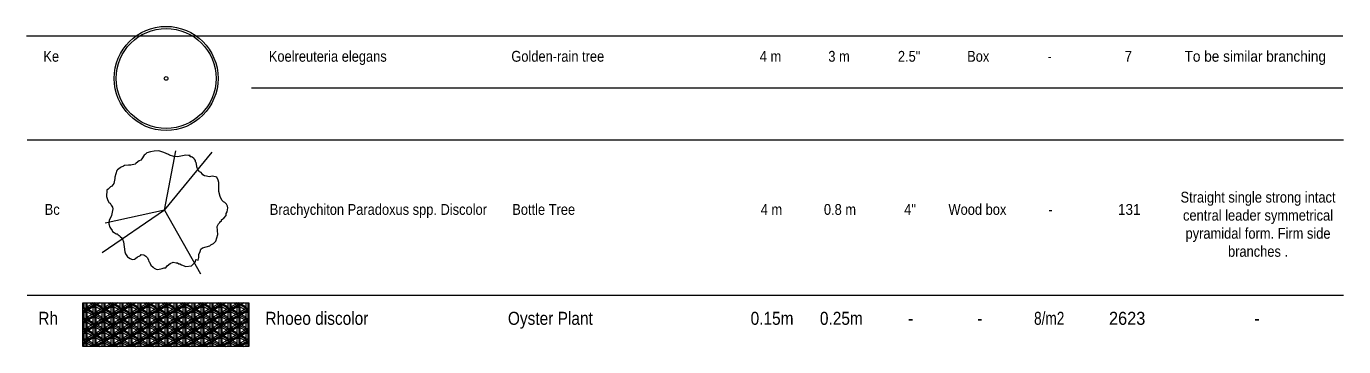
# Model space of a CAD drawing. Extents: x -2743 to -1606, y 314 to 679.
# Drawn here: x -1681.8 to -1605.7, y 610.6 to 629 of the extents above; entities that cross this region are included whole.
import ezdxf
from ezdxf.enums import TextEntityAlignment as Align

# ---------------------------------------------------------------- set-up
doc = ezdxf.new("R2010")
doc.units = 0
doc.header["$MEASUREMENT"] = 0
for name, color, linetype in [('Brachychiton acerifolius', 3, 'Continuous'), ('L-PLNT-TAB', 1, 'Continuous'), ('L-PLNT-trunk', 8, 'Continuous'), ('L-PLNT-txt', 54, 'Continuous'), ('LA-GNRL-Design Text', 3, 'Continuous'), ('LA-GNRL-TABLE-LINES', 202, 'Continuous'), ('LA-PLANT-TREE-Koelreuteria elegans', 2, 'Continuous'), ('LA-PLNT-DESIGN TEXT', 63, 'Continuous'), ('Rheo -HA', 109, 'Continuous'), ('Rheo-BO', 92, 'Continuous')]:
    doc.layers.add(name, color=color, linetype=linetype)
doc.styles.add('PLNT-LEG', font='arial.ttf', dxfattribs={"width": 0.85})

# ---------------------------------------------------------------- blocks, each defined once
blk = doc.blocks.new('PL-TAB')
at = {"style": 'PLNT-LEG'}
for tag, width, p in [('ABRV.', 0.85, (1.439, 0)), ('SYMBOL', 0.85, (7.527, 0)), ('HEIGHT', 0.85, (42.963, 0)), ('SPREAD', 0.85, (46.921, 0)), ('CALIBER', 0.85, (50.966, 0)), ('ROOTS', 0.85, (54.958, 0)), ('SPACING', 0.75, (59.078, 0)), ('QUANTITY', 0.9, (63.622, 0)), ('REMARKS', 0.9, (69.211, 0))]:
    blk.add_attdef(tag, text='', height=0.625, dxfattribs=dict(at, width=width)).set_placement(p, align=Align.CENTER)
at = {"style": 'PLNT-LEG', "width": 0.85}
for tag, p in [('BOTANICAL-NAME', (14, 0)), ('COMMON-NAME', (28, 0))]:
    blk.add_attdef(tag, p, '', height=0.625, dxfattribs=at)
blk = doc.blocks.new('ke')
for radius in [3, 2.882]:
    blk.add_circle((0, 0), radius)
at = {"layer": 'L-PLNT-trunk'}
blk.add_circle((0, 0), 0.107, dxfattribs=at)
blk = doc.blocks.new('Brachychiton acerifolius')
at = {"layer": 'Brachychiton acerifolius'}
for p, q in [((-1.185, 3.169), (-1.323, 2.951)), ((-1.13, 3.207), (-1.185, 3.169)), ((-1.025, 3.305), (-1.13, 3.207)), ((-0.806, 3.358), (-1.025, 3.305)), ((-0.612, 3.398), (-0.806, 3.358)), ((-0.334, 3.41), (-0.612, 3.398)), ((-0.044, 3.325), (-0.334, 3.41)), ((0.233, 3.212), (-0.044, 3.325)), ((0, 0), (0.647, 3.425)), ((0, 0), (2.753, 3.332)), ((0.286, 3.17), (0.221, 3.214)), ((0.532, 3.086), (0.286, 3.17)), ((0.74, 3.074), (0.532, 3.086)), ((1.221, 3.169), (0.74, 3.074)), ((1.385, 3.152), (1.221, 3.169)), ((1.467, 3.14), (1.385, 3.152)), ((1.478, 3.08), (1.467, 3.14)), ((1.549, 3.079), (1.478, 3.08)), ((1.598, 3.052), (1.549, 3.079)), ((1.696, 2.969), (1.598, 3.052)), ((-2.722, 2.321), (-2.766, 2.278)), ((-2.562, 2.44), (-2.722, 2.321)), ((-2.507, 2.478), (-2.562, 2.44)), ((-2.37, 2.537), (-2.507, 2.478)), ((-2.31, 2.564), (-2.37, 2.537)), ((-2.091, 2.585), (-2.31, 2.564)), ((-1.943, 2.584), (-2.091, 2.585)), ((-1.708, 2.642), (-1.943, 2.584)), ((-1.653, 2.691), (-1.708, 2.642)), ((-1.543, 2.778), (-1.653, 2.691)), ((-1.466, 2.832), (-1.543, 2.778)), ((-1.383, 2.881), (-1.466, 2.832)), ((-1.323, 2.951), (-1.383, 2.881)), ((1.723, 2.941), (1.696, 2.969)), ((1.777, 2.865), (1.723, 2.941)), ((1.777, 2.777), (1.777, 2.865)), ((1.815, 2.739), (1.777, 2.777)), ((1.884, 2.426), (1.815, 2.739)), ((1.965, 2.382), (1.884, 2.426)), ((1.937, 2.3), (1.965, 2.382)), ((1.992, 2.245), (1.937, 2.3)), ((-2.935, 1.53), (-2.99, 1.459)), ((-2.867, 1.814), (-2.935, 1.53)), ((-2.766, 2.278), (-2.867, 1.907)), ((-2.867, 1.907), (-2.867, 1.814)), ((1.981, 2.218), (1.992, 2.245)), ((2.101, 2.173), (1.981, 2.218)), ((2.171, 2.096), (2.101, 2.173)), ((2.209, 2.025), (2.171, 2.096)), ((2.302, 1.986), (2.209, 2.025)), ((2.416, 1.958), (2.302, 1.986)), ((2.58, 1.924), (2.416, 1.958)), ((2.755, 1.95), (2.58, 1.924)), ((3.012, 1.894), (2.755, 1.95)), ((3.093, 1.718), (3.012, 1.894)), ((3.136, 1.598), (3.093, 1.718)), ((3.121, 1.078), (3.136, 1.598)), ((-3.331, 1.144), (-3.35, 0.794)), ((-3.35, 0.794), (-3.28, 0.559)), ((-3.254, 1.215), (-3.331, 1.144)), ((-3.117, 1.334), (-3.254, 1.215)), ((-3.045, 1.388), (-3.117, 1.334)), ((-2.99, 1.459), (-3.045, 1.388)), ((3.201, 0.777), (3.121, 1.078)), ((3.309, 0.579), (3.201, 0.777)), ((0, 0), (-3.605, -2.469)), ((0, 0), (-3.437, -0.756)), ((-3.28, 0.559), (-3.205, 0.41)), ((-3.205, 0.41), (-3.145, 0.394)), ((-3.145, 0.394), (-3.08, 0.284)), ((-3.08, 0.284), (-3.015, 0.163)), ((-2.988, 0.065), (-3.068, -0.318)), ((-3.015, 0.163), (-2.988, 0.065)), ((0, 0), (2.081, -3.677)), ((3.401, 0.469), (3.309, 0.579)), ((3.483, 0.441), (3.401, 0.469)), ((3.564, 0.337), (3.483, 0.441)), ((3.635, 0.227), (3.564, 0.337)), ((3.605, -0.09), (3.656, 0.139)), ((3.656, 0.139), (3.635, 0.227)), ((-3.206, -0.579), (-3.224, -0.798)), ((-3.112, -0.399), (-3.206, -0.579)), ((-3.068, -0.318), (-3.112, -0.399)), ((3.103, -0.797), (3.185, -0.705)), ((3.185, -0.705), (3.219, -0.651)), ((3.219, -0.651), (3.284, -0.635)), ((3.284, -0.635), (3.285, -0.563)), ((3.285, -0.563), (3.356, -0.509)), ((3.356, -0.509), (3.422, -0.461)), ((3.422, -0.461), (3.56, -0.308)), ((3.56, -0.308), (3.561, -0.188)), ((3.561, -0.188), (3.605, -0.09)), ((-3.224, -0.798), (-3.16, -0.99)), ((-3.16, -0.99), (-3.116, -1.039)), ((-3.116, -1.039), (-3.035, -1.176)), ((-3.035, -1.176), (-3.008, -1.231)), ((-3.008, -1.231), (-2.91, -1.292)), ((-2.91, -1.292), (-2.807, -1.359)), ((-2.807, -1.359), (-2.747, -1.375)), ((-2.747, -1.375), (-2.682, -1.43)), ((-2.682, -1.43), (-2.627, -1.469)), ((-2.627, -1.469), (-2.562, -1.513)), ((-2.562, -1.513), (-2.453, -1.618)), ((2.965, -1.792), (3.071, -1.415)), ((3.025, -0.95), (3.103, -0.797)), ((3.071, -1.415), (3.025, -0.95)), ((-2.453, -1.618), (-2.437, -1.673)), ((-2.437, -1.673), (-2.373, -1.826)), ((-2.373, -1.826), (-2.289, -2.412)), ((2.053, -2.387), (2.087, -2.256)), ((2.087, -2.256), (2.18, -2.169)), ((2.18, -2.169), (2.602, -2.052)), ((2.602, -2.052), (2.663, -1.997)), ((2.663, -1.997), (2.827, -1.916)), ((2.827, -1.916), (2.904, -1.851)), ((2.904, -1.851), (2.965, -1.792)), ((-2.289, -2.412), (-2.252, -2.522)), ((-2.252, -2.522), (-2.214, -2.577)), ((-2.214, -2.577), (-2.143, -2.686)), ((-2.143, -2.686), (-2.089, -2.741)), ((-2.089, -2.741), (-1.996, -2.786)), ((-1.996, -2.786), (-1.915, -2.83)), ((-1.915, -2.83), (-1.827, -2.842)), ((-1.827, -2.842), (-1.734, -2.826)), ((-1.734, -2.826), (-1.679, -2.788)), ((-1.679, -2.788), (-1.569, -2.696)), ((-1.569, -2.696), (-1.476, -2.653)), ((-1.476, -2.653), (-1.388, -2.61)), ((-1.388, -2.61), (-1.349, -2.555)), ((-1.349, -2.555), (-1.196, -2.573)), ((-1.196, -2.573), (-1.088, -2.655)), ((-1.088, -2.655), (-0.995, -2.749)), ((-0.995, -2.749), (-0.931, -2.886)), ((-0.931, -2.886), (-0.915, -2.957)), ((-0.915, -2.957), (-0.871, -3.001)), ((-0.871, -3.001), (-0.79, -3.166)), ((0.326, -3.075), (0.49, -3.005)), ((0.49, -3.005), (0.66, -3.034)), ((0.66, -3.034), (0.753, -3.034)), ((0.753, -3.034), (0.823, -3.095)), ((1.737, -3.003), (1.792, -2.987)), ((1.748, -3.074), (1.737, -3.003)), ((1.792, -2.987), (1.809, -2.85)), ((1.809, -2.85), (1.946, -2.878)), ((1.946, -2.878), (1.974, -2.731)), ((1.974, -2.731), (1.975, -2.567)), ((1.975, -2.567), (2.053, -2.387)), ((-0.79, -3.166), (-0.671, -3.298)), ((-0.671, -3.298), (-0.6, -3.342)), ((-0.6, -3.342), (-0.48, -3.398)), ((-0.48, -3.398), (-0.387, -3.415)), ((-0.387, -3.415), (-0.136, -3.373)), ((-0.136, -3.373), (-0.026, -3.33)), ((-0.026, -3.33), (0.067, -3.319)), ((0.067, -3.319), (0.106, -3.276)), ((0.106, -3.276), (0.15, -3.211)), ((0.15, -3.211), (0.326, -3.075)), ((0.823, -3.095), (0.878, -3.106)), ((0.878, -3.106), (0.971, -3.151)), ((0.971, -3.151), (1.216, -3.245)), ((1.216, -3.245), (1.561, -3.209)), ((1.561, -3.209), (1.709, -3.068)), ((1.709, -3.068), (1.748, -3.074))]:
    blk.add_line(p, q, dxfattribs=at)

msp = doc.modelspace()

# ---------------------------------------------------------------- hatches: boundary and pattern name
at = {"layer": 'Rheo -HA', "extrusion": (1.27242e-07, -1.99548e-18, 1)}
h = msp.add_hatch(dxfattribs=at)
h.set_pattern_fill('ESCHER', color=256, scale=0.5, angle=90.00009, style=0)
h.set_pattern_definition([(150.000086586, (-666908.26574, -817460.6902), (9.0686e-07, -0.59999999976), [0.55, -0.05]), (270.000086586, (-666908.26574, -817460.6902), (0.51961478864, 0.30000078524), [0.55, -0.05]), (30.000086586, (-666908.26574, -817460.6902), (-9.0659e-07, 0.59999999976), [0.55, -0.05]), (150.000086586, (-666908.26574, -817460.6402), (9.0686e-07, -0.59999999976), [0.1, -0.5]), (30.000086586, (-666908.26574, -817460.6402), (-9.0659e-07, 0.59999999976), [0.1, -0.5]), (150.000086586, (-666908.30904, -817460.7152), (9.0686e-07, -0.59999999976), [0.1, -0.5]), (270.000086586, (-666908.30904, -817460.7152), (0.51961478864, 0.30000078524), [0.1, -0.5]), (30.000086586, (-666908.22244, -817460.7152), (-9.0659e-07, 0.59999999976), [0.1, -0.5]), (270.000086586, (-666908.22244, -817460.7152), (0.51961478864, 0.30000078524), [0.1, -0.5]), (150.000086586, (-666908.26574, -817460.8902), (9.0686e-07, -0.59999999976), [0.1, -0.5]), (30.000086586, (-666908.26574, -817460.8902), (-9.0659e-07, 0.59999999976), [0.1, -0.5]), (150.000086586, (-666908.09253, -817460.5902), (9.0686e-07, -0.59999999976), [0.1, -0.5]), (270.000086586, (-666908.09253, -817460.5902), (0.51961478864, 0.30000078524), [0.1, -0.5]), (30.000086586, (-666908.43894, -817460.5902), (-9.0659e-07, 0.59999999976), [0.1, -0.5]), (270.000086586, (-666908.43894, -817460.5902), (0.51961478864, 0.30000078524), [0.1, -0.5]), (90.000086586, (-666908.35234, -817460.5902), (-0.51961478864, -0.30000078524), [0.35, -0.25]), (90.000086586, (-666908.17914, -817460.5902), (-0.51961478864, -0.30000078524), [0.35, -0.25]), (210.000086586, (-666908.39564, -817460.6652), (9.0659e-07, -0.59999999976), [0.35, -0.25]), (210.000086586, (-666908.30904, -817460.8152), (9.0659e-07, -0.59999999976), [0.35, -0.25]), (330.000086586, (-666908.22244, -817460.8152), (0.51961478877, 0.300000785), [0.35, -0.25]), (330.000086586, (-666908.13584, -817460.6652), (0.51961478877, 0.300000785), [0.35, -0.25])])
h.paths.add_polyline_path([(-1668.896, 610.57), (-1678.496, 610.57), (-1678.496, 613.09), (-1668.896, 613.09)])

# ---------------------------------------------------------------- linework, layer by layer
at = {"layer": 'L-PLNT-TAB', "extrusion": (1.27242e-07, -1.99549e-18, 1)}
for p, q in [((-1681.75, 628.497), (-1605.75, 628.497)), ((-1668.75, 625.497), (-1605.75, 625.497)), ((-1681.696, 622.497), (-1605.696, 622.497)), ((-1681.696, 613.536), (-1605.696, 613.537))]:
    msp.add_line(p, q, dxfattribs=at)
at = {"layer": 'LA-GNRL-TABLE-LINES', "extrusion": (1.27242e-07, -1.99549e-18, 1), "elevation": -0.12}
msp.add_lwpolyline([(-1681.696, 613.536), (-1605.696, 613.537)], dxfattribs=at)
at = {"layer": 'Rheo-BO', "extrusion": (1.27242e-07, -1.99549e-18, 1), "elevation": -0.12}
msp.add_lwpolyline([(-1668.896, 610.57), (-1678.496, 610.57), (-1678.496, 613.09), (-1668.896, 613.09)], close=True, dxfattribs=at)

# ---------------------------------------------------------------- block references
at = {"layer": 'Brachychiton acerifolius', "extrusion": (1.27242e-07, -1.99549e-18, 1), "rotation": 8.65857215290934e-05}
msp.add_blockref('Brachychiton acerifolius', (-1673.767, 618.441, 0), dxfattribs=at)
at = {"layer": 'L-PLNT-txt', "extrusion": (1.27242e-07, -1.99549e-18, 1)}
ref = msp.add_blockref('PL-TAB', (-1681.75, 626.997, 0), dxfattribs=dict(at, rotation=8.65857215290934e-05))
ref.add_attrib('REMARKS', 'To be similar branching ', dxfattribs={"layer": '0', "extrusion": (1.27242e-07, -1.99549e-18, 1), "height": 0.625, "rotation": 0.00009, "style": 'PLNT-LEG', "width": 0.9}).set_placement((-1610.689, 626.997, 0), align=Align.CENTER)
ref.add_attrib('QUANTITY', '7', dxfattribs={"layer": '0', "extrusion": (1.27242e-07, -1.99549e-18, 1), "height": 0.625, "rotation": 0.00009, "style": 'PLNT-LEG', "width": 0.9}).set_placement((-1618.128, 626.997, 0), align=Align.CENTER)
ref.add_attrib('SPACING', '-', dxfattribs={"layer": '0', "extrusion": (1.27242e-07, -1.99549e-18, 1), "height": 0.625, "rotation": 0.00009, "style": 'PLNT-LEG', "width": 0.75}).set_placement((-1622.673, 626.997, 0), align=Align.CENTER)
ref.add_attrib('ROOTS', 'Box', dxfattribs={"layer": '0', "extrusion": (1.27242e-07, -1.99549e-18, 1), "height": 0.625, "rotation": 0.00009, "style": 'PLNT-LEG', "width": 0.85}).set_placement((-1626.793, 626.997, 0), align=Align.CENTER)
ref.add_attrib('CALIBER', '2.5"', dxfattribs={"layer": '0', "extrusion": (1.27242e-07, -1.99549e-18, 1), "height": 0.625, "rotation": 0.00009, "style": 'PLNT-LEG', "width": 0.85}).set_placement((-1630.784, 626.997, 0), align=Align.CENTER)
ref.add_attrib('SPREAD', '3 m', dxfattribs={"layer": '0', "extrusion": (1.27242e-07, -1.99549e-18, 1), "height": 0.625, "rotation": 0.00009, "style": 'PLNT-LEG', "width": 0.85}).set_placement((-1634.83, 626.997, 0), align=Align.CENTER)
ref.add_attrib('HEIGHT', '4 m', dxfattribs={"layer": '0', "extrusion": (1.27242e-07, -1.99549e-18, 1), "height": 0.625, "rotation": 0.00009, "style": 'PLNT-LEG', "width": 0.85}).set_placement((-1638.787, 626.997, 0), align=Align.CENTER)
ref.add_attrib('COMMON-NAME', 'Golden-rain tree', (-1653.75, 626.997, 0), dxfattribs={"layer": '0', "extrusion": (1.27242e-07, -1.99549e-18, 1), "height": 0.625, "rotation": 0.00009, "style": 'PLNT-LEG', "width": 0.85})
ref.add_attrib('BOTANICAL-NAME', 'Koelreuteria elegans', (-1667.75, 626.997, 0), dxfattribs={"layer": '0', "extrusion": (1.27242e-07, -1.99549e-18, 1), "height": 0.625, "rotation": 0.00009, "style": 'PLNT-LEG', "width": 0.85})
ref.add_attrib('ABRV.', 'Ke', dxfattribs={"layer": '0', "extrusion": (1.27242e-07, -1.99549e-18, 1), "height": 0.625, "rotation": 0.00009, "style": 'PLNT-LEG', "width": 0.85}).set_placement((-1680.312, 626.997, 0), align=Align.CENTER)
ref = msp.add_blockref('PL-TAB', (-1681.696, 618.167, 0), dxfattribs=dict(at, rotation=8.65857215290934e-05))
ref.add_attrib('QUANTITY', '131', dxfattribs={"layer": '0', "extrusion": (1.27242e-07, -1.99549e-18, 1), "height": 0.625, "rotation": 0.00009, "style": 'PLNT-LEG', "width": 0.9}).set_placement((-1618.073, 618.167, 0), align=Align.CENTER)
ref.add_attrib('SPACING', '-', dxfattribs={"layer": '0', "extrusion": (1.27242e-07, -1.99549e-18, 1), "height": 0.625, "rotation": 0.00009, "style": 'PLNT-LEG', "width": 0.75}).set_placement((-1622.618, 618.167, 0), align=Align.CENTER)
ref.add_attrib('ROOTS', 'Wood box ', dxfattribs={"layer": '0', "extrusion": (1.27242e-07, -1.99549e-18, 1), "height": 0.625, "rotation": 0.00009, "style": 'PLNT-LEG', "width": 0.85}).set_placement((-1626.738, 618.167, 0), align=Align.CENTER)
ref.add_attrib('CALIBER', '4"', dxfattribs={"layer": '0', "extrusion": (1.27242e-07, -1.99549e-18, 1), "height": 0.625, "rotation": 0.00009, "style": 'PLNT-LEG', "width": 0.85}).set_placement((-1630.73, 618.167, 0), align=Align.CENTER)
ref.add_attrib('SPREAD', '0.8 m', dxfattribs={"layer": '0', "extrusion": (1.27242e-07, -1.99549e-18, 1), "height": 0.625, "rotation": 0.00009, "style": 'PLNT-LEG', "width": 0.85}).set_placement((-1634.775, 618.167, 0), align=Align.CENTER)
ref.add_attrib('HEIGHT', '4 m', dxfattribs={"layer": '0', "extrusion": (1.27242e-07, -1.99549e-18, 1), "height": 0.625, "rotation": 0.00009, "style": 'PLNT-LEG', "width": 0.85}).set_placement((-1638.733, 618.167, 0), align=Align.CENTER)
ref.add_attrib('COMMON-NAME', 'Bottle Tree', (-1653.696, 618.167, 0), dxfattribs={"layer": '0', "extrusion": (1.27242e-07, -1.99549e-18, 1), "height": 0.625, "rotation": 0.00009, "style": 'PLNT-LEG', "width": 0.85})
ref.add_attrib('BOTANICAL-NAME', 'Brachychiton Paradoxus spp. Discolor', (-1667.696, 618.167, 0), dxfattribs={"layer": '0', "extrusion": (1.27242e-07, -1.99549e-18, 1), "height": 0.625, "rotation": 0.00009, "style": 'PLNT-LEG', "width": 0.85})
ref.add_attrib('ABRV.', 'Bc', dxfattribs={"layer": '0', "extrusion": (1.27242e-07, -1.99549e-18, 1), "height": 0.625, "rotation": 0.00009, "style": 'PLNT-LEG', "width": 0.85}).set_placement((-1680.257, 618.167, 0), align=Align.CENTER)
at = {"layer": 'LA-PLANT-TREE-Koelreuteria elegans', "extrusion": (1.27242e-07, -1.99549e-18, 1), "rotation": 8.65857215290934e-05}
msp.add_blockref('ke', (-1673.681, 626.035, 0), dxfattribs=at)
at = {"layer": 'LA-PLNT-DESIGN TEXT', "extrusion": (1.27242e-07, -1.99549e-18, 1)}
ref = msp.add_blockref('PL-TAB', (-1691.668, 611.826, 0), dxfattribs=dict(at, rotation=8.65857215290934e-05))
ref.add_attrib('REMARKS', '-', dxfattribs={"layer": 'LA-GNRL-Design Text', "extrusion": (1.27242e-07, -1.99549e-18, 1), "height": 0.751, "rotation": 0.00009, "style": 'PLNT-LEG', "width": 0.9}).set_placement((-1610.696, 611.826, 0), align=Align.CENTER)
ref.add_attrib('QUANTITY', '2623', dxfattribs={"layer": 'LA-GNRL-Design Text', "extrusion": (1.27242e-07, -1.99549e-18, 1), "height": 0.7508, "rotation": 0.00009, "style": 'PLNT-LEG', "width": 0.9}).set_placement((-1618.196, 611.826, 0), align=Align.CENTER)
ref.add_attrib('SPACING', '8/m2', dxfattribs={"layer": 'LA-GNRL-Design Text', "extrusion": (1.27242e-07, -1.99549e-18, 1), "height": 0.7508, "rotation": 0.00009, "style": 'PLNT-LEG', "width": 0.75}).set_placement((-1622.696, 611.826, 0), align=Align.CENTER)
ref.add_attrib('ROOTS', '-', dxfattribs={"layer": 'LA-GNRL-Design Text', "extrusion": (1.27242e-07, -1.99549e-18, 1), "height": 0.751, "rotation": 0.00009, "style": 'PLNT-LEG', "width": 0.85}).set_placement((-1626.696, 611.826, 0), align=Align.CENTER)
ref.add_attrib('CALIBER', '-', dxfattribs={"layer": 'LA-GNRL-Design Text', "extrusion": (1.27242e-07, -1.99549e-18, 1), "height": 0.751, "rotation": 0.00009, "style": 'PLNT-LEG', "width": 0.85}).set_placement((-1630.696, 611.826, 0), align=Align.CENTER)
ref.add_attrib('SPREAD', '0.25m', dxfattribs={"layer": 'LA-GNRL-Design Text', "extrusion": (1.27242e-07, -1.99549e-18, 1), "height": 0.7508, "rotation": 0.00009, "style": 'PLNT-LEG', "width": 0.85}).set_placement((-1634.696, 611.826, 0), align=Align.CENTER)
ref.add_attrib('HEIGHT', '0.15m', dxfattribs={"layer": 'LA-GNRL-Design Text', "extrusion": (1.27242e-07, -1.99549e-18, 1), "height": 0.7508, "rotation": 0.00009, "style": 'PLNT-LEG', "width": 0.85}).set_placement((-1638.696, 611.826, 0), align=Align.CENTER)
ref.add_attrib('COMMON-NAME', 'Oyster Plant', (-1653.948, 611.826, 0), dxfattribs={"layer": 'LA-GNRL-Design Text', "extrusion": (1.27242e-07, -1.99549e-18, 1), "height": 0.75075, "rotation": 0.00009, "style": 'PLNT-LEG', "width": 0.85})
ref.add_attrib('BOTANICAL-NAME', 'Rhoeo discolor', (-1667.948, 611.826, 0), dxfattribs={"layer": 'LA-GNRL-Design Text', "extrusion": (1.27242e-07, -1.99549e-18, 1), "height": 0.75075, "rotation": 0.00009, "style": 'PLNT-LEG', "width": 0.85})
ref.add_attrib('ABRV.', 'Rh', dxfattribs={"layer": 'LA-GNRL-Design Text', "extrusion": (1.27242e-07, -1.99549e-18, 1), "height": 0.7508, "rotation": 0.00009, "style": 'PLNT-LEG', "width": 0.85}).set_placement((-1680.491, 611.826, 0), align=Align.CENTER)

# ---------------------------------------------------------------- texts
at = {"layer": 'L-PLNT-txt', "extrusion": (1.27242e-07, -1.99549e-18, 1), "insert": (-1615.397, 619.5, -0.12), "char_height": 0.625, "width": 9.5161, "attachment_point": 1, "text_direction": (1, 2e-06, 0), "style": 'PLNT-LEG'}
msp.add_mtext('\\pxqc;Straight single strong intact central leader symmetrical pyramidal form. Firm side branches .', dxfattribs=at)

doc.saveas('drawing.dxf')
